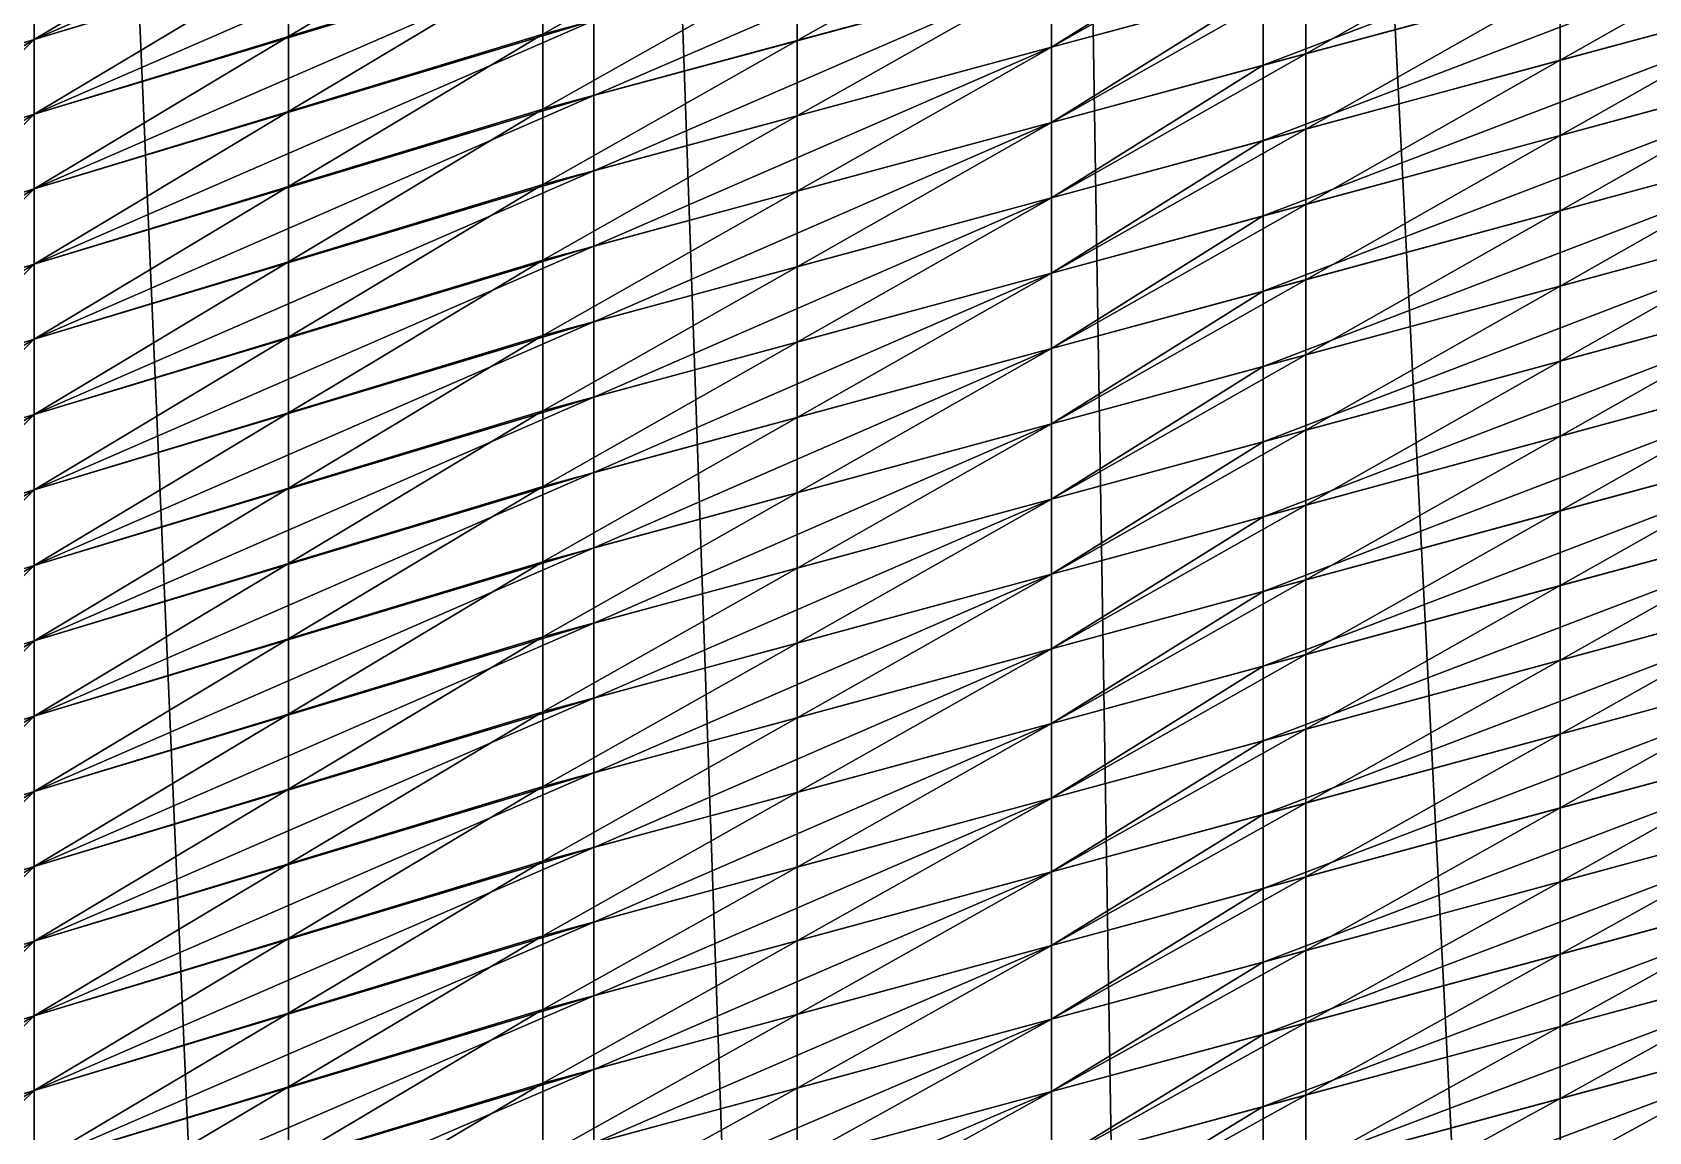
# Model space of a CAD drawing. Header units: metres. Extents: x -3 to 177, y -14 to 14.
# Drawn here: x 16.121 to 19.537, y 6.06 to 8.383 of the extents above; entities that cross this region are included whole.
import ezdxf

# ---------------------------------------------------------------- set-up
doc = ezdxf.new("R2010")
doc.units = ezdxf.units.M
doc.layers.add('ENGINE_ROOM', color=7, linetype='Continuous', true_color=0xa1acbe)
doc.layers.add('HULL', color=7, linetype='Continuous', true_color=0x528ba5)

msp = doc.modelspace()

# ---------------------------------------------------------------- linework, layer by layer
at = {"layer": 'ENGINE_ROOM'}
for points in [[(18.7222, 13.8991, 14.6193), (20.1369, -14.0386, 14.6141), (20.1369, 14.0386, 14.6141)], [(18.275, 13.855, 14.621), (18.7222, -13.8991, 14.6193), (18.7222, 13.8991, 14.6193)], [(18.7222, 13.8991, 14.6193), (18.7222, -13.8991, 14.6193), (20.1369, -14.0386, 14.6141)], [(17.3074, 13.7596, 14.6246), (18.275, -13.855, 14.621), (18.275, 13.855, 14.621)], [(18.275, 13.855, 14.621), (18.275, -13.855, 14.621), (18.7222, -13.8991, 14.6193)], [(16.125, 13.5602, 14.6325), (17.3074, -13.7596, 14.6246), (17.3074, 13.7596, 14.6246)], [(17.3074, 13.7596, 14.6246), (17.3074, -13.7596, 14.6246), (18.275, -13.855, 14.621)], [(15.8926, 13.5194, 14.6341), (16.125, -13.5602, 14.6325), (16.125, 13.5602, 14.6325)], [(16.125, 13.5602, 14.6325), (16.125, -13.5602, 14.6325), (17.3074, -13.7596, 14.6246)], [(15.8926, 13.5194, 14.6341), (15.8926, -13.5194, 14.6341), (16.125, -13.5602, 14.6325)], [(16.125, 8.3679, 6.2181), (16.125, 8.5251, 6.28), (17.3074, 8.8816, 6.1034)], [(16.125, 8.3679, 6.2181), (17.3074, 8.8816, 6.1034), (17.3074, 8.7244, 6.0385)], [(18.7222, 8.3133, 5.4454), (18.7222, 8.4722, 5.51), (20.1369, 8.8543, 5.2273)], [(18.7222, 8.3133, 5.4454), (20.1369, 8.8543, 5.2273), (20.1369, 8.6957, 5.1577)], [(16.125, 8.2103, 6.1575), (16.125, 8.3679, 6.2181), (17.3074, 8.7244, 6.0385)], [(16.125, 8.2103, 6.1575), (17.3074, 8.7244, 6.0385), (17.3074, 8.5667, 5.9749)], [(18.7222, 8.1542, 5.3813), (18.7222, 8.3133, 5.4454), (20.1369, 8.6957, 5.1577)], [(18.7222, 8.1542, 5.3813), (20.1369, 8.6957, 5.1577), (20.1369, 8.5369, 5.0886)], [(17.3074, 8.2494, 5.8525), (17.3074, 8.4081, 5.9134), (18.275, 8.6688, 5.7271)], [(17.3074, 8.2494, 5.8525), (18.275, 8.6688, 5.7271), (18.275, 8.5103, 5.6627)], [(18.275, 8.3515, 5.5993), (18.275, 8.5103, 5.6627), (18.7222, 8.631, 5.575)], [(18.275, 8.3515, 5.5993), (18.7222, 8.631, 5.575), (18.7222, 8.4722, 5.51)], [(16.125, 8.0521, 6.0984), (16.125, 8.2103, 6.1575), (17.3074, 8.5667, 5.9749)], [(16.125, 8.0521, 6.0984), (17.3074, 8.5667, 5.9749), (17.3074, 8.4081, 5.9134)], [(15.8926, 8.2971, 6.2526), (15.8926, 8.4542, 6.3139), (16.125, 8.5251, 6.28)], [(15.8926, 8.2971, 6.2526), (16.125, 8.5251, 6.28), (16.125, 8.3679, 6.2181)], [(17.3074, 8.0902, 5.7927), (17.3074, 8.2494, 5.8525), (18.275, 8.5103, 5.6627)], [(17.3074, 8.0902, 5.7927), (18.275, 8.5103, 5.6627), (18.275, 8.3515, 5.5993)], [(18.7222, 7.995, 5.3172), (18.7222, 8.1542, 5.3813), (20.1369, 8.5369, 5.0886)], [(18.7222, 7.995, 5.3172), (20.1369, 8.5369, 5.0886), (20.1369, 8.378, 5.0196)], [(18.275, 8.1924, 5.5364), (18.275, 8.3515, 5.5993), (18.7222, 8.4722, 5.51)], [(18.275, 8.1924, 5.5364), (18.7222, 8.4722, 5.51), (18.7222, 8.3133, 5.4454)], [(16.125, 7.8935, 6.0403), (16.125, 8.0521, 6.0984), (17.3074, 8.4081, 5.9134)], [(16.125, 7.8935, 6.0403), (17.3074, 8.4081, 5.9134), (17.3074, 8.2494, 5.8525)], [(18.7222, 7.8359, 5.2531), (18.7222, 7.995, 5.3172), (20.1369, 8.378, 5.0196)], [(18.7222, 7.8359, 5.2531), (20.1369, 8.378, 5.0196), (20.1369, 8.2191, 4.9507)], [(15.8926, 8.1395, 6.1925), (15.8926, 8.2971, 6.2526), (16.125, 8.3679, 6.2181)], [(15.8926, 8.1395, 6.1925), (16.125, 8.3679, 6.2181), (16.125, 8.2103, 6.1575)], [(17.3074, 7.9309, 5.7332), (17.3074, 8.0902, 5.7927), (18.275, 8.3515, 5.5993)], [(17.3074, 7.9309, 5.7332), (18.275, 8.3515, 5.5993), (18.275, 8.1924, 5.5364)], [(18.275, 8.0332, 5.4738), (18.275, 8.1924, 5.5364), (18.7222, 8.3133, 5.4454)], [(18.275, 8.0332, 5.4738), (18.7222, 8.3133, 5.4454), (18.7222, 8.1542, 5.3813)], [(16.125, 7.7346, 5.9833), (16.125, 7.8935, 6.0403), (17.3074, 8.2494, 5.8525)], [(16.125, 7.7346, 5.9833), (17.3074, 8.2494, 5.8525), (17.3074, 8.0902, 5.7927)], [(15.8926, 7.9814, 6.134), (15.8926, 8.1395, 6.1925), (16.125, 8.2103, 6.1575)], [(15.8926, 7.9814, 6.134), (16.125, 8.2103, 6.1575), (16.125, 8.0521, 6.0984)], [(18.7222, 7.6769, 5.1886), (18.7222, 7.8359, 5.2531), (20.1369, 8.2191, 4.9507)], [(18.7222, 7.6769, 5.1886), (20.1369, 8.2191, 4.9507), (20.1369, 8.0603, 4.8816)], [(17.3074, 7.7715, 5.674), (17.3074, 7.9309, 5.7332), (18.275, 8.1924, 5.5364)], [(17.3074, 7.7715, 5.674), (18.275, 8.1924, 5.5364), (18.275, 8.0332, 5.4738)], [(18.275, 7.874, 5.4113), (18.275, 8.0332, 5.4738), (18.7222, 8.1542, 5.3813)], [(18.275, 7.874, 5.4113), (18.7222, 8.1542, 5.3813), (18.7222, 7.995, 5.3172)], [(16.125, 7.5754, 5.927), (16.125, 7.7346, 5.9833), (17.3074, 8.0902, 5.7927)], [(16.125, 7.5754, 5.927), (17.3074, 8.0902, 5.7927), (17.3074, 7.9309, 5.7332)], [(15.8926, 7.8229, 6.0763), (15.8926, 7.9814, 6.134), (16.125, 8.0521, 6.0984)], [(15.8926, 7.8229, 6.0763), (16.125, 8.0521, 6.0984), (16.125, 7.8935, 6.0403)], [(17.3074, 7.6121, 5.6148), (17.3074, 7.7715, 5.674), (18.275, 8.0332, 5.4738)], [(17.3074, 7.6121, 5.6148), (18.275, 8.0332, 5.4738), (18.275, 7.874, 5.4113)], [(18.7222, 7.518, 5.1238), (18.7222, 7.6769, 5.1886), (20.1369, 8.0603, 4.8816)], [(18.7222, 7.518, 5.1238), (20.1369, 8.0603, 4.8816), (20.1369, 7.9015, 4.8123)], [(18.275, 7.7148, 5.3486), (18.275, 7.874, 5.4113), (18.7222, 7.995, 5.3172)], [(18.275, 7.7148, 5.3486), (18.7222, 7.995, 5.3172), (18.7222, 7.8359, 5.2531)], [(16.125, 7.416, 5.8712), (16.125, 7.5754, 5.927), (17.3074, 7.9309, 5.7332)], [(16.125, 7.416, 5.8712), (17.3074, 7.9309, 5.7332), (17.3074, 7.7715, 5.674)], [(15.8926, 7.664, 6.0199), (15.8926, 7.8229, 6.0763), (16.125, 7.8935, 6.0403)], [(15.8926, 7.664, 6.0199), (16.125, 7.8935, 6.0403), (16.125, 7.7346, 5.9833)], [(18.7222, 7.3596, 5.0579), (18.7222, 7.518, 5.1238), (20.1369, 7.9015, 4.8123)], [(18.7222, 7.3596, 5.0579), (20.1369, 7.9015, 4.8123), (20.1369, 7.7431, 4.7424)], [(17.3074, 7.4527, 5.5554), (17.3074, 7.6121, 5.6148), (18.275, 7.874, 5.4113)], [(17.3074, 7.4527, 5.5554), (18.275, 7.874, 5.4113), (18.275, 7.7148, 5.3486)], [(18.275, 7.5557, 5.2857), (18.275, 7.7148, 5.3486), (18.7222, 7.8359, 5.2531)], [(18.275, 7.5557, 5.2857), (18.7222, 7.8359, 5.2531), (18.7222, 7.6769, 5.1886)], [(16.125, 7.2566, 5.8154), (16.125, 7.416, 5.8712), (17.3074, 7.7715, 5.674)], [(16.125, 7.2566, 5.8154), (17.3074, 7.7715, 5.674), (17.3074, 7.6121, 5.6148)], [(15.8926, 7.5048, 5.9642), (15.8926, 7.664, 6.0199), (16.125, 7.7346, 5.9833)], [(15.8926, 7.5048, 5.9642), (16.125, 7.7346, 5.9833), (16.125, 7.5754, 5.927)], [(18.7222, 7.2017, 4.9908), (18.7222, 7.3596, 5.0579), (20.1369, 7.7431, 4.7424)], [(18.7222, 7.2017, 4.9908), (20.1369, 7.7431, 4.7424), (20.1369, 7.585, 4.6714)], [(17.3074, 7.2935, 5.4956), (17.3074, 7.4527, 5.5554), (18.275, 7.7148, 5.3486)], [(17.3074, 7.2935, 5.4956), (18.275, 7.7148, 5.3486), (18.275, 7.5557, 5.2857)], [(18.275, 7.3968, 5.2223), (18.275, 7.5557, 5.2857), (18.7222, 7.6769, 5.1886)], [(18.275, 7.3968, 5.2223), (18.7222, 7.6769, 5.1886), (18.7222, 7.518, 5.1238)], [(16.125, 7.0973, 5.7596), (16.125, 7.2566, 5.8154), (17.3074, 7.6121, 5.6148)], [(16.125, 7.0973, 5.7596), (17.3074, 7.6121, 5.6148), (17.3074, 7.4527, 5.5554)], [(18.7222, 7.0439, 4.9233), (18.7222, 7.2017, 4.9908), (20.1369, 7.585, 4.6714)], [(18.7222, 7.0439, 4.9233), (20.1369, 7.585, 4.6714), (20.1369, 7.4272, 4.5999)], [(15.8926, 7.3455, 5.909), (15.8926, 7.5048, 5.9642), (16.125, 7.5754, 5.927)], [(15.8926, 7.3455, 5.909), (16.125, 7.5754, 5.927), (16.125, 7.416, 5.8712)], [(17.3074, 7.1345, 5.4353), (17.3074, 7.2935, 5.4956), (18.275, 7.5557, 5.2857)], [(17.3074, 7.1345, 5.4353), (18.275, 7.5557, 5.2857), (18.275, 7.3968, 5.2223)], [(18.275, 7.2384, 5.1577), (18.275, 7.3968, 5.2223), (18.7222, 7.518, 5.1238)], [(18.275, 7.2384, 5.1577), (18.7222, 7.518, 5.1238), (18.7222, 7.3596, 5.0579)], [(16.125, 6.9381, 5.7034), (16.125, 7.0973, 5.7596), (17.3074, 7.4527, 5.5554)], [(16.125, 6.9381, 5.7034), (17.3074, 7.4527, 5.5554), (17.3074, 7.2935, 5.4956)], [(15.8926, 7.1861, 5.8539), (15.8926, 7.3455, 5.909), (16.125, 7.416, 5.8712)], [(15.8926, 7.1861, 5.8539), (16.125, 7.416, 5.8712), (16.125, 7.2566, 5.8154)], [(18.7222, 6.8861, 4.8558), (18.7222, 7.0439, 4.9233), (20.1369, 7.4272, 4.5999)], [(18.7222, 6.8861, 4.8558), (20.1369, 7.4272, 4.5999), (20.1369, 7.2695, 4.5283)], [(17.3074, 6.9761, 5.3735), (17.3074, 7.1345, 5.4353), (18.275, 7.3968, 5.2223)], [(17.3074, 6.9761, 5.3735), (18.275, 7.3968, 5.2223), (18.275, 7.2384, 5.1577)], [(18.275, 7.0805, 5.0917), (18.275, 7.2384, 5.1577), (18.7222, 7.3596, 5.0579)], [(18.275, 7.0805, 5.0917), (18.7222, 7.3596, 5.0579), (18.7222, 7.2017, 4.9908)], [(16.125, 6.7791, 5.6465), (16.125, 6.9381, 5.7034), (17.3074, 7.2935, 5.4956)], [(16.125, 6.7791, 5.6465), (17.3074, 7.2935, 5.4956), (17.3074, 7.1345, 5.4353)], [(15.8926, 7.0268, 5.7988), (15.8926, 7.1861, 5.8539), (16.125, 7.2566, 5.8154)], [(15.8926, 7.0268, 5.7988), (16.125, 7.2566, 5.8154), (16.125, 7.0973, 5.7596)], [(18.7222, 6.7302, 4.7841), (18.7222, 6.8861, 4.8558), (20.1369, 7.2695, 4.5283)], [(18.7222, 6.7302, 4.7841), (20.1369, 7.2695, 4.5283), (20.1369, 7.1132, 4.4535)], [(17.3074, 6.8183, 5.3101), (17.3074, 6.9761, 5.3735), (18.275, 7.2384, 5.1577)], [(17.3074, 6.8183, 5.3101), (18.275, 7.2384, 5.1577), (18.275, 7.0805, 5.0917)], [(18.275, 6.9227, 5.0255), (18.275, 7.0805, 5.0917), (18.7222, 7.2017, 4.9908)], [(18.275, 6.9227, 5.0255), (18.7222, 7.2017, 4.9908), (18.7222, 7.0439, 4.9233)], [(16.125, 6.6206, 5.5884), (16.125, 6.7791, 5.6465), (17.3074, 7.1345, 5.4353)], [(16.125, 6.6206, 5.5884), (17.3074, 7.1345, 5.4353), (17.3074, 6.9761, 5.3735)], [(18.7222, 6.5743, 4.7122), (18.7222, 6.7302, 4.7841), (20.1369, 7.1132, 4.4535)], [(18.7222, 6.5743, 4.7122), (20.1369, 7.1132, 4.4535), (20.1369, 6.9571, 4.3783)], [(15.8926, 6.8676, 5.7432), (15.8926, 7.0268, 5.7988), (16.125, 7.0973, 5.7596)], [(15.8926, 6.8676, 5.7432), (16.125, 7.0973, 5.7596), (16.125, 6.9381, 5.7034)], [(17.3074, 6.6605, 5.2467), (17.3074, 6.8183, 5.3101), (18.275, 7.0805, 5.0917)], [(17.3074, 6.6605, 5.2467), (18.275, 7.0805, 5.0917), (18.275, 6.9227, 5.0255)], [(18.275, 6.765, 4.9593), (18.275, 6.9227, 5.0255), (18.7222, 7.0439, 4.9233)], [(18.275, 6.765, 4.9593), (18.7222, 7.0439, 4.9233), (18.7222, 6.8861, 4.8558)], [(16.125, 6.4627, 5.5287), (16.125, 6.6206, 5.5884), (17.3074, 6.9761, 5.3735)], [(16.125, 6.4627, 5.5287), (17.3074, 6.9761, 5.3735), (17.3074, 6.8183, 5.3101)], [(15.8926, 6.7086, 5.687), (15.8926, 6.8676, 5.7432), (16.125, 6.9381, 5.7034)], [(15.8926, 6.7086, 5.687), (16.125, 6.9381, 5.7034), (16.125, 6.7791, 5.6465)], [(18.7222, 6.4186, 4.64), (18.7222, 6.5743, 4.7122), (20.1369, 6.9571, 4.3783)], [(18.7222, 6.4186, 4.64), (20.1369, 6.9571, 4.3783), (20.1369, 6.8012, 4.3026)], [(17.3074, 6.5028, 5.1832), (17.3074, 6.6605, 5.2467), (18.275, 6.9227, 5.0255)], [(17.3074, 6.5028, 5.1832), (18.275, 6.9227, 5.0255), (18.275, 6.765, 4.9593)], [(18.275, 6.6091, 4.8886), (18.275, 6.765, 4.9593), (18.7222, 6.8861, 4.8558)], [(18.275, 6.6091, 4.8886), (18.7222, 6.8861, 4.8558), (18.7222, 6.7302, 4.7841)], [(16.125, 6.3049, 5.4685), (16.125, 6.4627, 5.5287), (17.3074, 6.8183, 5.3101)], [(16.125, 6.3049, 5.4685), (17.3074, 6.8183, 5.3101), (17.3074, 6.6605, 5.2467)], [(18.7222, 6.2655, 4.5624), (18.7222, 6.4186, 4.64), (20.1369, 6.8012, 4.3026)], [(18.7222, 6.2655, 4.5624), (20.1369, 6.8012, 4.3026), (20.1369, 6.6474, 4.2229)], [(15.8926, 6.55, 5.6297), (15.8926, 6.7086, 5.687), (16.125, 6.7791, 5.6465)], [(15.8926, 6.55, 5.6297), (16.125, 6.7791, 5.6465), (16.125, 6.6206, 5.5884)], [(17.3074, 6.3472, 5.1146), (17.3074, 6.5028, 5.1832), (18.275, 6.765, 4.9593)], [(17.3074, 6.3472, 5.1146), (18.275, 6.765, 4.9593), (18.275, 6.6091, 4.8886)], [(18.275, 6.4533, 4.8177), (18.275, 6.6091, 4.8886), (18.7222, 6.7302, 4.7841)], [(18.275, 6.4533, 4.8177), (18.7222, 6.7302, 4.7841), (18.7222, 6.5743, 4.7122)], [(16.125, 6.1472, 5.4081), (16.125, 6.3049, 5.4685), (17.3074, 6.6605, 5.2467)], [(16.125, 6.1472, 5.4081), (17.3074, 6.6605, 5.2467), (17.3074, 6.5028, 5.1832)], [(18.7222, 6.1131, 4.4834), (18.7222, 6.2655, 4.5624), (20.1369, 6.6474, 4.2229)], [(18.7222, 6.1131, 4.4834), (20.1369, 6.6474, 4.2229), (20.1369, 6.4947, 4.1408)], [(15.8926, 6.3921, 5.5708), (15.8926, 6.55, 5.6297), (16.125, 6.6206, 5.5884)], [(15.8926, 6.3921, 5.5708), (16.125, 6.6206, 5.5884), (16.125, 6.4627, 5.5287)], [(17.3074, 6.1916, 5.046), (17.3074, 6.3472, 5.1146), (18.275, 6.6091, 4.8886)], [(17.3074, 6.1916, 5.046), (18.275, 6.6091, 4.8886), (18.275, 6.4533, 4.8177)], [(18.275, 6.2977, 4.7466), (18.275, 6.4533, 4.8177), (18.7222, 6.5743, 4.7122)], [(18.275, 6.2977, 4.7466), (18.7222, 6.5743, 4.7122), (18.7222, 6.4186, 4.64)], [(16.125, 5.9914, 5.3431), (16.125, 6.1472, 5.4081), (17.3074, 6.5028, 5.1832)], [(16.125, 5.9914, 5.3431), (17.3074, 6.5028, 5.1832), (17.3074, 6.3472, 5.1146)], [(18.7222, 5.9607, 4.4044), (18.7222, 6.1131, 4.4834), (20.1369, 6.4947, 4.1408)], [(18.7222, 5.9607, 4.4044), (20.1369, 6.4947, 4.1408), (20.1369, 6.3422, 4.0585)], [(15.8926, 6.2344, 5.5111), (15.8926, 6.3921, 5.5708), (16.125, 6.4627, 5.5287)], [(15.8926, 6.2344, 5.5111), (16.125, 6.4627, 5.5287), (16.125, 6.3049, 5.4685)], [(17.3074, 6.036, 4.9774), (17.3074, 6.1916, 5.046), (18.275, 6.4533, 4.8177)], [(17.3074, 6.036, 4.9774), (18.275, 6.4533, 4.8177), (18.275, 6.2977, 4.7466)], [(18.275, 6.1448, 4.6697), (18.275, 6.2977, 4.7466), (18.7222, 6.4186, 4.64)], [(18.275, 6.1448, 4.6697), (18.7222, 6.4186, 4.64), (18.7222, 6.2655, 4.5624)], [(16.125, 5.8363, 5.2762), (16.125, 5.9914, 5.3431), (17.3074, 6.3472, 5.1146)], [(16.125, 5.8363, 5.2762), (17.3074, 6.3472, 5.1146), (17.3074, 6.1916, 5.046)], [(18.7222, 5.8117, 4.3191), (18.7222, 5.9607, 4.4044), (20.1369, 6.3422, 4.0585)], [(18.7222, 5.8117, 4.3191), (20.1369, 6.3422, 4.0585), (20.1369, 6.1925, 3.9714)], [(15.8926, 6.0767, 5.4514), (15.8926, 6.2344, 5.5111), (16.125, 6.3049, 5.4685)], [(15.8926, 6.0767, 5.4514), (16.125, 6.3049, 5.4685), (16.125, 6.1472, 5.4081)], [(17.3074, 5.8836, 4.9019), (17.3074, 6.036, 4.9774), (18.275, 6.2977, 4.7466)], [(17.3074, 5.8836, 4.9019), (18.275, 6.2977, 4.7466), (18.275, 6.1448, 4.6697)], [(18.275, 5.9924, 4.5917), (18.275, 6.1448, 4.6697), (18.7222, 6.2655, 4.5624)], [(18.275, 5.9924, 4.5917), (18.7222, 6.2655, 4.5624), (18.7222, 6.1131, 4.4834)], [(16.125, 5.6813, 5.2093), (16.125, 5.8363, 5.2762), (17.3074, 6.1916, 5.046)], [(16.125, 5.6813, 5.2093), (17.3074, 6.1916, 5.046), (17.3074, 6.036, 4.9774)], [(18.7222, 5.6637, 4.2322), (18.7222, 5.8117, 4.3191), (20.1369, 6.1925, 3.9714)], [(18.7222, 5.6637, 4.2322), (20.1369, 6.1925, 3.9714), (20.1369, 6.0437, 3.8825)], [(15.8926, 5.9208, 5.387), (15.8926, 6.0767, 5.4514), (16.125, 6.1472, 5.4081)], [(15.8926, 5.9208, 5.387), (16.125, 6.1472, 5.4081), (16.125, 5.9914, 5.3431)], [(17.3074, 5.7314, 4.8261), (17.3074, 5.8836, 4.9019), (18.275, 6.1448, 4.6697)], [(17.3074, 5.7314, 4.8261), (18.275, 6.1448, 4.6697), (18.275, 5.9924, 4.5917)], [(18.275, 5.8401, 4.5137), (18.275, 5.9924, 4.5917), (18.7222, 6.1131, 4.4834)], [(18.275, 5.8401, 4.5137), (18.7222, 6.1131, 4.4834), (18.7222, 5.9607, 4.4044)]]:
    msp.add_3dface(points, dxfattribs=at)
at = {"layer": 'HULL'}
for points in [[(15.5875, 8.3612, 6.3585), (15.5875, 8.5174, 6.4213), (16.125, 8.6814, 6.3439)], [(15.5875, 8.3612, 6.3585), (16.125, 8.6814, 6.3439), (16.125, 8.5251, 6.28)], [(16.125, 8.3679, 6.2181), (16.125, 8.5251, 6.28), (16.6625, 8.6889, 6.2014)], [(16.125, 8.3679, 6.2181), (16.6625, 8.6889, 6.2014), (16.6625, 8.5317, 6.1382)], [(16.6625, 8.374, 6.0763), (16.6625, 8.5317, 6.1382), (17.2, 8.6955, 6.0584)], [(16.6625, 8.374, 6.0763), (17.2, 8.6955, 6.0584), (17.2, 8.5378, 5.9952)], [(17.2, 8.3792, 5.9341), (17.2, 8.5378, 5.9952), (17.7375, 8.6824, 5.8936)], [(17.2, 8.3792, 5.9341), (17.7375, 8.6824, 5.8936), (17.7375, 8.524, 5.8306)], [(17.7375, 8.3654, 5.7682), (17.7375, 8.524, 5.8306), (18.275, 8.6688, 5.7271)], [(17.7375, 8.3654, 5.7682), (18.275, 8.6688, 5.7271), (18.275, 8.5103, 5.6627)], [(18.275, 8.3515, 5.5993), (18.275, 8.5103, 5.6627), (18.8125, 8.6553, 5.5573)], [(18.275, 8.3515, 5.5993), (18.8125, 8.6553, 5.5573), (18.8125, 8.4966, 5.4919)], [(18.8125, 8.3377, 5.4271), (18.8125, 8.4966, 5.4919), (19.35, 8.6418, 5.3845)], [(18.8125, 8.3377, 5.4271), (19.35, 8.6418, 5.3845), (19.35, 8.483, 5.3178)], [(19.35, 8.324, 5.2514), (19.35, 8.483, 5.3178), (19.8875, 8.6283, 5.2085)], [(19.35, 8.324, 5.2514), (19.8875, 8.6283, 5.2085), (19.8875, 8.4694, 5.1402)], [(15.5875, 8.2042, 6.2979), (15.5875, 8.3612, 6.3585), (16.125, 8.5251, 6.28)], [(15.5875, 8.2042, 6.2979), (16.125, 8.5251, 6.28), (16.125, 8.3679, 6.2181)], [(16.125, 8.2103, 6.1575), (16.125, 8.3679, 6.2181), (16.6625, 8.5317, 6.1382)], [(16.125, 8.2103, 6.1575), (16.6625, 8.5317, 6.1382), (16.6625, 8.374, 6.0763)], [(16.6625, 8.2156, 6.0163), (16.6625, 8.374, 6.0763), (17.2, 8.5378, 5.9952)], [(16.6625, 8.2156, 6.0163), (17.2, 8.5378, 5.9952), (17.2, 8.3792, 5.9341)], [(17.2, 8.2204, 5.8736), (17.2, 8.3792, 5.9341), (17.7375, 8.524, 5.8306)], [(17.2, 8.2204, 5.8736), (17.7375, 8.524, 5.8306), (17.7375, 8.3654, 5.7682)], [(17.7375, 8.2063, 5.7067), (17.7375, 8.3654, 5.7682), (18.275, 8.5103, 5.6627)], [(17.7375, 8.2063, 5.7067), (18.275, 8.5103, 5.6627), (18.275, 8.3515, 5.5993)], [(18.275, 8.1924, 5.5364), (18.275, 8.3515, 5.5993), (18.8125, 8.4966, 5.4919)], [(18.275, 8.1924, 5.5364), (18.8125, 8.4966, 5.4919), (18.8125, 8.3377, 5.4271)], [(18.8125, 8.1786, 5.3626), (18.8125, 8.3377, 5.4271), (19.35, 8.483, 5.3178)], [(18.8125, 8.1786, 5.3626), (19.35, 8.483, 5.3178), (19.35, 8.324, 5.2514)], [(19.35, 8.165, 5.1851), (19.35, 8.324, 5.2514), (19.8875, 8.4694, 5.1402)], [(19.35, 8.165, 5.1851), (19.8875, 8.4694, 5.1402), (19.8875, 8.3105, 5.0721)], [(16.125, 8.0521, 6.0984), (16.125, 8.2103, 6.1575), (16.6625, 8.374, 6.0763)], [(16.125, 8.0521, 6.0984), (16.6625, 8.374, 6.0763), (16.6625, 8.2156, 6.0163)], [(16.6625, 8.057, 5.9569), (16.6625, 8.2156, 6.0163), (17.2, 8.3792, 5.9341)], [(16.6625, 8.057, 5.9569), (17.2, 8.3792, 5.9341), (17.2, 8.2204, 5.8736)], [(15.5875, 8.0466, 6.2386), (15.5875, 8.2042, 6.2979), (16.125, 8.3679, 6.2181)], [(15.5875, 8.0466, 6.2386), (16.125, 8.3679, 6.2181), (16.125, 8.2103, 6.1575)], [(17.2, 8.0612, 5.8141), (17.2, 8.2204, 5.8736), (17.7375, 8.3654, 5.7682)], [(17.2, 8.0612, 5.8141), (17.7375, 8.3654, 5.7682), (17.7375, 8.2063, 5.7067)], [(17.7375, 8.0472, 5.6457), (17.7375, 8.2063, 5.7067), (18.275, 8.3515, 5.5993)], [(17.7375, 8.0472, 5.6457), (18.275, 8.3515, 5.5993), (18.275, 8.1924, 5.5364)], [(18.275, 8.0332, 5.4738), (18.275, 8.1924, 5.5364), (18.8125, 8.3377, 5.4271)], [(18.275, 8.0332, 5.4738), (18.8125, 8.3377, 5.4271), (18.8125, 8.1786, 5.3626)], [(18.8125, 8.0195, 5.2982), (18.8125, 8.1786, 5.3626), (19.35, 8.324, 5.2514)], [(18.8125, 8.0195, 5.2982), (19.35, 8.324, 5.2514), (19.35, 8.165, 5.1851)], [(19.35, 8.006, 5.1189), (19.35, 8.165, 5.1851), (19.8875, 8.3105, 5.0721)], [(19.35, 8.006, 5.1189), (19.8875, 8.3105, 5.0721), (19.8875, 8.1516, 5.004)], [(15.5875, 7.8885, 6.1806), (15.5875, 8.0466, 6.2386), (16.125, 8.2103, 6.1575)], [(15.5875, 7.8885, 6.1806), (16.125, 8.2103, 6.1575), (16.125, 8.0521, 6.0984)], [(16.125, 7.8935, 6.0403), (16.125, 8.0521, 6.0984), (16.6625, 8.2156, 6.0163)], [(16.125, 7.8935, 6.0403), (16.6625, 8.2156, 6.0163), (16.6625, 8.057, 5.9569)], [(16.6625, 7.8979, 5.8987), (16.6625, 8.057, 5.9569), (17.2, 8.2204, 5.8736)], [(16.6625, 7.8979, 5.8987), (17.2, 8.2204, 5.8736), (17.2, 8.0612, 5.8141)], [(17.2, 7.9019, 5.755), (17.2, 8.0612, 5.8141), (17.7375, 8.2063, 5.7067)], [(17.2, 7.9019, 5.755), (17.7375, 8.2063, 5.7067), (17.7375, 8.0472, 5.6457)], [(17.7375, 7.8878, 5.585), (17.7375, 8.0472, 5.6457), (18.275, 8.1924, 5.5364)], [(17.7375, 7.8878, 5.585), (18.275, 8.1924, 5.5364), (18.275, 8.0332, 5.4738)], [(18.275, 7.874, 5.4113), (18.275, 8.0332, 5.4738), (18.8125, 8.1786, 5.3626)], [(18.275, 7.874, 5.4113), (18.8125, 8.1786, 5.3626), (18.8125, 8.0195, 5.2982)], [(18.8125, 7.8604, 5.2337), (18.8125, 8.0195, 5.2982), (19.35, 8.165, 5.1851)], [(18.8125, 7.8604, 5.2337), (19.35, 8.165, 5.1851), (19.35, 8.006, 5.1189)], [(19.35, 7.847, 5.0524), (19.35, 8.006, 5.1189), (19.8875, 8.1516, 5.004)], [(19.35, 7.847, 5.0524), (19.8875, 8.1516, 5.004), (19.8875, 7.9927, 4.9358)], [(16.6625, 7.7386, 5.841), (16.6625, 7.8979, 5.8987), (17.2, 8.0612, 5.8141)], [(16.6625, 7.7386, 5.841), (17.2, 8.0612, 5.8141), (17.2, 7.9019, 5.755)], [(15.5875, 7.7301, 6.1236), (15.5875, 7.8885, 6.1806), (16.125, 8.0521, 6.0984)], [(15.5875, 7.7301, 6.1236), (16.125, 8.0521, 6.0984), (16.125, 7.8935, 6.0403)], [(16.125, 7.7346, 5.9833), (16.125, 7.8935, 6.0403), (16.6625, 8.057, 5.9569)], [(16.125, 7.7346, 5.9833), (16.6625, 8.057, 5.9569), (16.6625, 7.8979, 5.8987)], [(17.2, 7.7424, 5.6962), (17.2, 7.9019, 5.755), (17.7375, 8.0472, 5.6457)], [(17.2, 7.7424, 5.6962), (17.7375, 8.0472, 5.6457), (17.7375, 7.8878, 5.585)], [(17.7375, 7.7285, 5.5243), (17.7375, 7.8878, 5.585), (18.275, 8.0332, 5.4738)], [(17.7375, 7.7285, 5.5243), (18.275, 8.0332, 5.4738), (18.275, 7.874, 5.4113)], [(18.275, 7.7148, 5.3486), (18.275, 7.874, 5.4113), (18.8125, 8.0195, 5.2982)], [(18.275, 7.7148, 5.3486), (18.8125, 8.0195, 5.2982), (18.8125, 7.8604, 5.2337)], [(18.8125, 7.7014, 5.169), (18.8125, 7.8604, 5.2337), (19.35, 8.006, 5.1189)], [(18.8125, 7.7014, 5.169), (19.35, 8.006, 5.1189), (19.35, 7.847, 5.0524)], [(19.35, 7.6882, 4.9856), (19.35, 7.847, 5.0524), (19.8875, 7.9927, 4.9358)], [(19.35, 7.6882, 4.9856), (19.8875, 7.9927, 4.9358), (19.8875, 7.8339, 4.8673)], [(15.5875, 7.5713, 6.0679), (15.5875, 7.7301, 6.1236), (16.125, 7.8935, 6.0403)], [(15.5875, 7.5713, 6.0679), (16.125, 7.8935, 6.0403), (16.125, 7.7346, 5.9833)], [(16.125, 7.5754, 5.927), (16.125, 7.7346, 5.9833), (16.6625, 7.8979, 5.8987)], [(16.125, 7.5754, 5.927), (16.6625, 7.8979, 5.8987), (16.6625, 7.7386, 5.841)], [(16.6625, 7.5792, 5.7837), (16.6625, 7.7386, 5.841), (17.2, 7.9019, 5.755)], [(16.6625, 7.5792, 5.7837), (17.2, 7.9019, 5.755), (17.2, 7.7424, 5.6962)], [(17.2, 7.583, 5.6374), (17.2, 7.7424, 5.6962), (17.7375, 7.8878, 5.585)], [(17.2, 7.583, 5.6374), (17.7375, 7.8878, 5.585), (17.7375, 7.7285, 5.5243)], [(17.7375, 7.5692, 5.4635), (17.7375, 7.7285, 5.5243), (18.275, 7.874, 5.4113)], [(17.7375, 7.5692, 5.4635), (18.275, 7.874, 5.4113), (18.275, 7.7148, 5.3486)], [(18.275, 7.5557, 5.2857), (18.275, 7.7148, 5.3486), (18.8125, 7.8604, 5.2337)], [(18.275, 7.5557, 5.2857), (18.8125, 7.8604, 5.2337), (18.8125, 7.7014, 5.169)], [(18.8125, 7.5425, 5.104), (18.8125, 7.7014, 5.169), (19.35, 7.847, 5.0524)], [(18.8125, 7.5425, 5.104), (19.35, 7.847, 5.0524), (19.35, 7.6882, 4.9856)], [(19.35, 7.5298, 4.9179), (19.35, 7.6882, 4.9856), (19.8875, 7.8339, 4.8673)], [(19.35, 7.5298, 4.9179), (19.8875, 7.8339, 4.8673), (19.8875, 7.6754, 4.798)], [(15.5875, 7.4121, 6.0131), (15.5875, 7.5713, 6.0679), (16.125, 7.7346, 5.9833)], [(15.5875, 7.4121, 6.0131), (16.125, 7.7346, 5.9833), (16.125, 7.5754, 5.927)], [(16.125, 7.416, 5.8712), (16.125, 7.5754, 5.927), (16.6625, 7.7386, 5.841)], [(16.125, 7.416, 5.8712), (16.6625, 7.7386, 5.841), (16.6625, 7.5792, 5.7837)], [(16.6625, 7.4198, 5.7264), (16.6625, 7.5792, 5.7837), (17.2, 7.7424, 5.6962)], [(16.6625, 7.4198, 5.7264), (17.2, 7.7424, 5.6962), (17.2, 7.583, 5.6374)], [(17.2, 7.4236, 5.5784), (17.2, 7.583, 5.6374), (17.7375, 7.7285, 5.5243)], [(17.2, 7.4236, 5.5784), (17.7375, 7.7285, 5.5243), (17.7375, 7.5692, 5.4635)], [(17.7375, 7.4101, 5.4023), (17.7375, 7.5692, 5.4635), (18.275, 7.7148, 5.3486)], [(17.7375, 7.4101, 5.4023), (18.275, 7.7148, 5.3486), (18.275, 7.5557, 5.2857)], [(18.275, 7.3968, 5.2223), (18.275, 7.5557, 5.2857), (18.8125, 7.7014, 5.169)], [(18.275, 7.3968, 5.2223), (18.8125, 7.7014, 5.169), (18.8125, 7.5425, 5.104)], [(18.8125, 7.3841, 5.0378), (18.8125, 7.5425, 5.104), (19.35, 7.6882, 4.9856)], [(18.8125, 7.3841, 5.0378), (19.35, 7.6882, 4.9856), (19.35, 7.5298, 4.9179)], [(19.35, 7.3718, 4.8491), (19.35, 7.5298, 4.9179), (19.8875, 7.6754, 4.798)], [(19.35, 7.3718, 4.8491), (19.8875, 7.6754, 4.798), (19.8875, 7.5174, 4.7277)], [(16.6625, 7.2605, 5.669), (16.6625, 7.4198, 5.7264), (17.2, 7.583, 5.6374)], [(16.6625, 7.2605, 5.669), (17.2, 7.583, 5.6374), (17.2, 7.4236, 5.5784)], [(15.5875, 7.2528, 5.9586), (15.5875, 7.4121, 6.0131), (16.125, 7.5754, 5.927)], [(15.5875, 7.2528, 5.9586), (16.125, 7.5754, 5.927), (16.125, 7.416, 5.8712)], [(16.125, 7.2566, 5.8154), (16.125, 7.416, 5.8712), (16.6625, 7.5792, 5.7837)], [(16.125, 7.2566, 5.8154), (16.6625, 7.5792, 5.7837), (16.6625, 7.4198, 5.7264)], [(17.2, 7.2644, 5.5189), (17.2, 7.4236, 5.5784), (17.7375, 7.5692, 5.4635)], [(17.2, 7.2644, 5.5189), (17.7375, 7.5692, 5.4635), (17.7375, 7.4101, 5.4023)], [(17.7375, 7.2511, 5.3406), (17.7375, 7.4101, 5.4023), (18.275, 7.5557, 5.2857)], [(17.7375, 7.2511, 5.3406), (18.275, 7.5557, 5.2857), (18.275, 7.3968, 5.2223)], [(18.275, 7.2384, 5.1577), (18.275, 7.3968, 5.2223), (18.8125, 7.5425, 5.104)], [(18.275, 7.2384, 5.1577), (18.8125, 7.5425, 5.104), (18.8125, 7.3841, 5.0378)], [(18.8125, 7.2261, 4.9704), (18.8125, 7.3841, 5.0378), (19.35, 7.5298, 4.9179)], [(18.8125, 7.2261, 4.9704), (19.35, 7.5298, 4.9179), (19.35, 7.3718, 4.8491)], [(19.35, 7.214, 4.7798), (19.35, 7.3718, 4.8491), (19.8875, 7.5174, 4.7277)], [(19.35, 7.214, 4.7798), (19.8875, 7.5174, 4.7277), (19.8875, 7.3596, 4.6569)], [(15.5875, 7.0935, 5.9045), (15.5875, 7.2528, 5.9586), (16.125, 7.416, 5.8712)], [(15.5875, 7.0935, 5.9045), (16.125, 7.416, 5.8712), (16.125, 7.2566, 5.8154)], [(16.125, 7.0973, 5.7596), (16.125, 7.2566, 5.8154), (16.6625, 7.4198, 5.7264)], [(16.125, 7.0973, 5.7596), (16.6625, 7.4198, 5.7264), (16.6625, 7.2605, 5.669)], [(16.6625, 7.1013, 5.6112), (16.6625, 7.2605, 5.669), (17.2, 7.4236, 5.5784)], [(16.6625, 7.1013, 5.6112), (17.2, 7.4236, 5.5784), (17.2, 7.2644, 5.5189)], [(17.2, 7.1054, 5.459), (17.2, 7.2644, 5.5189), (17.7375, 7.4101, 5.4023)], [(17.2, 7.1054, 5.459), (17.7375, 7.4101, 5.4023), (17.7375, 7.2511, 5.3406)], [(17.7375, 7.0927, 5.2776), (17.7375, 7.2511, 5.3406), (18.275, 7.3968, 5.2223)], [(17.7375, 7.0927, 5.2776), (18.275, 7.3968, 5.2223), (18.275, 7.2384, 5.1577)], [(18.275, 7.0805, 5.0917), (18.275, 7.2384, 5.1577), (18.8125, 7.3841, 5.0378)], [(18.275, 7.0805, 5.0917), (18.8125, 7.3841, 5.0378), (18.8125, 7.2261, 4.9704)], [(18.8125, 7.0684, 4.9027), (18.8125, 7.2261, 4.9704), (19.35, 7.3718, 4.8491)], [(18.8125, 7.0684, 4.9027), (19.35, 7.3718, 4.8491), (19.35, 7.214, 4.7798)], [(19.35, 7.0562, 4.7104), (19.35, 7.214, 4.7798), (19.8875, 7.3596, 4.6569)], [(19.35, 7.0562, 4.7104), (19.8875, 7.3596, 4.6569), (19.8875, 7.2019, 4.586)], [(15.5875, 6.9341, 5.8502), (15.5875, 7.0935, 5.9045), (16.125, 7.2566, 5.8154)], [(15.5875, 6.9341, 5.8502), (16.125, 7.2566, 5.8154), (16.125, 7.0973, 5.7596)], [(16.125, 6.9381, 5.7034), (16.125, 7.0973, 5.7596), (16.6625, 7.2605, 5.669)], [(16.125, 6.9381, 5.7034), (16.6625, 7.2605, 5.669), (16.6625, 7.1013, 5.6112)], [(16.6625, 6.9423, 5.5527), (16.6625, 7.1013, 5.6112), (17.2, 7.2644, 5.5189)], [(16.6625, 6.9423, 5.5527), (17.2, 7.2644, 5.5189), (17.2, 7.1054, 5.459)], [(17.2, 6.947, 5.3974), (17.2, 7.1054, 5.459), (17.7375, 7.2511, 5.3406)], [(17.2, 6.947, 5.3974), (17.7375, 7.2511, 5.3406), (17.7375, 7.0927, 5.2776)], [(17.7375, 6.9349, 5.213), (17.7375, 7.0927, 5.2776), (18.275, 7.2384, 5.1577)], [(17.7375, 6.9349, 5.213), (18.275, 7.2384, 5.1577), (18.275, 7.0805, 5.0917)], [(18.275, 6.9227, 5.0255), (18.275, 7.0805, 5.0917), (18.8125, 7.2261, 4.9704)], [(18.275, 6.9227, 5.0255), (18.8125, 7.2261, 4.9704), (18.8125, 7.0684, 4.9027)], [(18.8125, 6.9106, 4.8348), (18.8125, 7.0684, 4.9027), (19.35, 7.214, 4.7798)], [(18.8125, 6.9106, 4.8348), (19.35, 7.214, 4.7798), (19.35, 7.0562, 4.7104)], [(19.35, 6.9001, 4.6374), (19.35, 7.0562, 4.7104), (19.8875, 7.2019, 4.586)], [(19.35, 6.9001, 4.6374), (19.8875, 7.2019, 4.586), (19.8875, 7.0456, 4.5118)], [(16.6625, 6.7838, 5.4929), (16.6625, 6.9423, 5.5527), (17.2, 7.1054, 5.459)], [(16.6625, 6.7838, 5.4929), (17.2, 7.1054, 5.459), (17.2, 6.947, 5.3974)], [(15.5875, 6.7749, 5.7956), (15.5875, 6.9341, 5.8502), (16.125, 7.0973, 5.7596)], [(15.5875, 6.7749, 5.7956), (16.125, 7.0973, 5.7596), (16.125, 6.9381, 5.7034)], [(16.125, 6.7791, 5.6465), (16.125, 6.9381, 5.7034), (16.6625, 7.1013, 5.6112)], [(16.125, 6.7791, 5.6465), (16.6625, 7.1013, 5.6112), (16.6625, 6.9423, 5.5527)], [(17.2, 6.7892, 5.3344), (17.2, 6.947, 5.3974), (17.7375, 7.0927, 5.2776)], [(17.2, 6.7892, 5.3344), (17.7375, 7.0927, 5.2776), (17.7375, 6.9349, 5.213)], [(17.7375, 6.7771, 5.1484), (17.7375, 6.9349, 5.213), (18.275, 7.0805, 5.0917)], [(17.7375, 6.7771, 5.1484), (18.275, 7.0805, 5.0917), (18.275, 6.9227, 5.0255)], [(18.275, 6.765, 4.9593), (18.275, 6.9227, 5.0255), (18.8125, 7.0684, 4.9027)], [(18.275, 6.765, 4.9593), (18.8125, 7.0684, 4.9027), (18.8125, 6.9106, 4.8348)], [(18.8125, 6.7546, 4.763), (18.8125, 6.9106, 4.8348), (19.35, 7.0562, 4.7104)], [(18.8125, 6.7546, 4.763), (19.35, 7.0562, 4.7104), (19.35, 6.9001, 4.6374)], [(19.35, 6.7442, 4.564), (19.35, 6.9001, 4.6374), (19.8875, 7.0456, 4.5118)], [(19.35, 6.7442, 4.564), (19.8875, 7.0456, 4.5118), (19.8875, 6.8896, 4.4371)], [(15.5875, 6.616, 5.7402), (15.5875, 6.7749, 5.7956), (16.125, 6.9381, 5.7034)], [(15.5875, 6.616, 5.7402), (16.125, 6.9381, 5.7034), (16.125, 6.7791, 5.6465)], [(16.125, 6.6206, 5.5884), (16.125, 6.7791, 5.6465), (16.6625, 6.9423, 5.5527)], [(16.125, 6.6206, 5.5884), (16.6625, 6.9423, 5.5527), (16.6625, 6.7838, 5.4929)], [(16.6625, 6.6259, 5.4316), (16.6625, 6.7838, 5.4929), (17.2, 6.947, 5.3974)], [(16.6625, 6.6259, 5.4316), (17.2, 6.947, 5.3974), (17.2, 6.7892, 5.3344)], [(17.2, 6.6314, 5.2713), (17.2, 6.7892, 5.3344), (17.7375, 6.9349, 5.213)], [(17.2, 6.6314, 5.2713), (17.7375, 6.9349, 5.213), (17.7375, 6.7771, 5.1484)], [(17.7375, 6.6193, 5.0837), (17.7375, 6.7771, 5.1484), (18.275, 6.9227, 5.0255)], [(17.7375, 6.6193, 5.0837), (18.275, 6.9227, 5.0255), (18.275, 6.765, 4.9593)], [(18.275, 6.6091, 4.8886), (18.275, 6.765, 4.9593), (18.8125, 6.9106, 4.8348)], [(18.275, 6.6091, 4.8886), (18.8125, 6.9106, 4.8348), (18.8125, 6.7546, 4.763)], [(18.8125, 6.5988, 4.6908), (18.8125, 6.7546, 4.763), (19.35, 6.9001, 4.6374)], [(18.8125, 6.5988, 4.6908), (19.35, 6.9001, 4.6374), (19.35, 6.7442, 4.564)], [(19.35, 6.5884, 4.4903), (19.35, 6.7442, 4.564), (19.8875, 6.8896, 4.4371)], [(19.35, 6.5884, 4.4903), (19.8875, 6.8896, 4.4371), (19.8875, 6.7338, 4.3621)], [(15.5875, 6.4574, 5.6839), (15.5875, 6.616, 5.7402), (16.125, 6.7791, 5.6465)], [(15.5875, 6.4574, 5.6839), (16.125, 6.7791, 5.6465), (16.125, 6.6206, 5.5884)], [(16.125, 6.4627, 5.5287), (16.125, 6.6206, 5.5884), (16.6625, 6.7838, 5.4929)], [(16.125, 6.4627, 5.5287), (16.6625, 6.7838, 5.4929), (16.6625, 6.6259, 5.4316)], [(16.6625, 6.4682, 5.3699), (16.6625, 6.6259, 5.4316), (17.2, 6.7892, 5.3344)], [(16.6625, 6.4682, 5.3699), (17.2, 6.7892, 5.3344), (17.2, 6.6314, 5.2713)], [(17.2, 6.4737, 5.2081), (17.2, 6.6314, 5.2713), (17.7375, 6.7771, 5.1484)], [(17.2, 6.4737, 5.2081), (17.7375, 6.7771, 5.1484), (17.7375, 6.6193, 5.0837)], [(17.7375, 6.4636, 5.0141), (17.7375, 6.6193, 5.0837), (18.275, 6.765, 4.9593)], [(17.7375, 6.4636, 5.0141), (18.275, 6.765, 4.9593), (18.275, 6.6091, 4.8886)], [(18.275, 6.4533, 4.8177), (18.275, 6.6091, 4.8886), (18.8125, 6.7546, 4.763)], [(18.275, 6.4533, 4.8177), (18.8125, 6.7546, 4.763), (18.8125, 6.5988, 4.6908)], [(18.8125, 6.443, 4.6184), (18.8125, 6.5988, 4.6908), (19.35, 6.7442, 4.564)], [(18.8125, 6.443, 4.6184), (19.35, 6.7442, 4.564), (19.35, 6.5884, 4.4903)], [(19.35, 6.4349, 4.4117), (19.35, 6.5884, 4.4903), (19.8875, 6.7338, 4.3621)], [(19.35, 6.4349, 4.4117), (19.8875, 6.7338, 4.3621), (19.8875, 6.58, 4.2827)], [(16.6625, 6.3105, 5.3081), (16.6625, 6.4682, 5.3699), (17.2, 6.6314, 5.2713)], [(16.6625, 6.3105, 5.3081), (17.2, 6.6314, 5.2713), (17.2, 6.4737, 5.2081)], [(15.5875, 6.2994, 5.6259), (15.5875, 6.4574, 5.6839), (16.125, 6.6206, 5.5884)], [(15.5875, 6.2994, 5.6259), (16.125, 6.6206, 5.5884), (16.125, 6.4627, 5.5287)], [(16.125, 6.3049, 5.4685), (16.125, 6.4627, 5.5287), (16.6625, 6.6259, 5.4316)], [(16.125, 6.3049, 5.4685), (16.6625, 6.6259, 5.4316), (16.6625, 6.4682, 5.3699)], [(17.2, 6.3181, 5.1397), (17.2, 6.4737, 5.2081), (17.7375, 6.6193, 5.0837)], [(17.2, 6.3181, 5.1397), (17.7375, 6.6193, 5.0837), (17.7375, 6.4636, 5.0141)], [(17.7375, 6.3079, 4.9445), (17.7375, 6.4636, 5.0141), (18.275, 6.6091, 4.8886)], [(17.7375, 6.3079, 4.9445), (18.275, 6.6091, 4.8886), (18.275, 6.4533, 4.8177)], [(18.275, 6.2977, 4.7466), (18.275, 6.4533, 4.8177), (18.8125, 6.5988, 4.6908)], [(18.275, 6.2977, 4.7466), (18.8125, 6.5988, 4.6908), (18.8125, 6.443, 4.6184)], [(18.8125, 6.2899, 4.5407), (18.8125, 6.443, 4.6184), (19.35, 6.5884, 4.4903)], [(18.8125, 6.2899, 4.5407), (19.35, 6.5884, 4.4903), (19.35, 6.4349, 4.4117)], [(19.35, 6.2824, 4.3314), (19.35, 6.4349, 4.4117), (19.8875, 6.58, 4.2827)], [(19.35, 6.2824, 4.3314), (19.8875, 6.58, 4.2827), (19.8875, 6.4275, 4.2012)], [(15.5875, 6.1417, 5.5671), (15.5875, 6.2994, 5.6259), (16.125, 6.4627, 5.5287)], [(15.5875, 6.1417, 5.5671), (16.125, 6.4627, 5.5287), (16.125, 6.3049, 5.4685)], [(16.125, 6.1472, 5.4081), (16.125, 6.3049, 5.4685), (16.6625, 6.4682, 5.3699)], [(16.125, 6.1472, 5.4081), (16.6625, 6.4682, 5.3699), (16.6625, 6.3105, 5.3081)], [(16.6625, 6.1548, 5.2414), (16.6625, 6.3105, 5.3081), (17.2, 6.4737, 5.2081)], [(16.6625, 6.1548, 5.2414), (17.2, 6.4737, 5.2081), (17.2, 6.3181, 5.1397)], [(17.2, 6.1625, 5.0714), (17.2, 6.3181, 5.1397), (17.7375, 6.4636, 5.0141)], [(17.2, 6.1625, 5.0714), (17.7375, 6.4636, 5.0141), (17.7375, 6.3079, 4.9445)], [(17.7375, 6.1523, 4.8748), (17.7375, 6.3079, 4.9445), (18.275, 6.4533, 4.8177)], [(17.7375, 6.1523, 4.8748), (18.275, 6.4533, 4.8177), (18.275, 6.2977, 4.7466)], [(18.275, 6.1448, 4.6697), (18.275, 6.2977, 4.7466), (18.8125, 6.443, 4.6184)], [(18.275, 6.1448, 4.6697), (18.8125, 6.443, 4.6184), (18.8125, 6.2899, 4.5407)], [(18.8125, 6.1374, 4.4616), (18.8125, 6.2899, 4.5407), (19.35, 6.4349, 4.4117)], [(18.8125, 6.1374, 4.4616), (19.35, 6.4349, 4.4117), (19.35, 6.2824, 4.3314)], [(19.35, 6.13, 4.2509), (19.35, 6.2824, 4.3314), (19.8875, 6.4275, 4.2012)], [(19.35, 6.13, 4.2509), (19.8875, 6.4275, 4.2012), (19.8875, 6.275, 4.1195)], [(15.5875, 5.984, 5.5082), (15.5875, 6.1417, 5.5671), (16.125, 6.3049, 5.4685)], [(15.5875, 5.984, 5.5082), (16.125, 6.3049, 5.4685), (16.125, 6.1472, 5.4081)], [(16.125, 5.9914, 5.3431), (16.125, 6.1472, 5.4081), (16.6625, 6.3105, 5.3081)], [(16.125, 5.9914, 5.3431), (16.6625, 6.3105, 5.3081), (16.6625, 6.1548, 5.2414)], [(16.6625, 5.9994, 5.1738), (16.6625, 6.1548, 5.2414), (17.2, 6.3181, 5.1397)], [(16.6625, 5.9994, 5.1738), (17.2, 6.3181, 5.1397), (17.2, 6.1625, 5.0714)], [(17.2, 6.0069, 5.003), (17.2, 6.1625, 5.0714), (17.7375, 6.3079, 4.9445)], [(17.2, 6.0069, 5.003), (17.7375, 6.3079, 4.9445), (17.7375, 6.1523, 4.8748)], [(17.7375, 5.9997, 4.7987), (17.7375, 6.1523, 4.8748), (18.275, 6.2977, 4.7466)], [(17.7375, 5.9997, 4.7987), (18.275, 6.2977, 4.7466), (18.275, 6.1448, 4.6697)], [(18.275, 5.9924, 4.5917), (18.275, 6.1448, 4.6697), (18.8125, 6.2899, 4.5407)], [(18.275, 5.9924, 4.5917), (18.8125, 6.2899, 4.5407), (18.8125, 6.1374, 4.4616)], [(18.8125, 5.9851, 4.3823), (18.8125, 6.1374, 4.4616), (19.35, 6.2824, 4.3314)], [(18.8125, 5.9851, 4.3823), (19.35, 6.2824, 4.3314), (19.35, 6.13, 4.2509)], [(19.35, 5.9807, 4.1648), (19.35, 6.13, 4.2509), (19.8875, 6.275, 4.1195)], [(19.35, 5.9807, 4.1648), (19.8875, 6.275, 4.1195), (19.8875, 6.1254, 4.0327)], [(16.125, 5.8363, 5.2762), (16.125, 5.9914, 5.3431), (16.6625, 6.1548, 5.2414)], [(16.125, 5.8363, 5.2762), (16.6625, 6.1548, 5.2414), (16.6625, 5.9994, 5.1738)], [(16.6625, 5.8441, 5.1061), (16.6625, 5.9994, 5.1738), (17.2, 6.1625, 5.0714)], [(16.6625, 5.8441, 5.1061), (17.2, 6.1625, 5.0714), (17.2, 6.0069, 5.003)], [(17.2, 5.8546, 4.9277), (17.2, 6.0069, 5.003), (17.7375, 6.1523, 4.8748)], [(17.2, 5.8546, 4.9277), (17.7375, 6.1523, 4.8748), (17.7375, 5.9997, 4.7987)], [(15.5875, 5.8281, 5.4447), (15.5875, 5.984, 5.5082), (16.125, 6.1472, 5.4081)], [(15.5875, 5.8281, 5.4447), (16.125, 6.1472, 5.4081), (16.125, 5.9914, 5.3431)], [(17.7375, 5.8474, 4.7219), (17.7375, 5.9997, 4.7987), (18.275, 6.1448, 4.6697)], [(17.7375, 5.8474, 4.7219), (18.275, 6.1448, 4.6697), (18.275, 5.9924, 4.5917)], [(18.275, 5.8401, 4.5137), (18.275, 5.9924, 4.5917), (18.8125, 6.1374, 4.4616)], [(18.275, 5.8401, 4.5137), (18.8125, 6.1374, 4.4616), (18.8125, 5.9851, 4.3823)], [(18.8125, 5.8361, 4.2969), (18.8125, 5.9851, 4.3823), (19.35, 6.13, 4.2509)], [(18.8125, 5.8361, 4.2969), (19.35, 6.13, 4.2509), (19.35, 5.9807, 4.1648)], [(19.35, 5.8323, 4.077), (19.35, 5.9807, 4.1648), (19.8875, 6.1254, 4.0327)], [(19.35, 5.8323, 4.077), (19.8875, 6.1254, 4.0327), (19.8875, 5.9767, 3.9441)]]:
    msp.add_3dface(points, dxfattribs=at)

doc.saveas('drawing.dxf')
